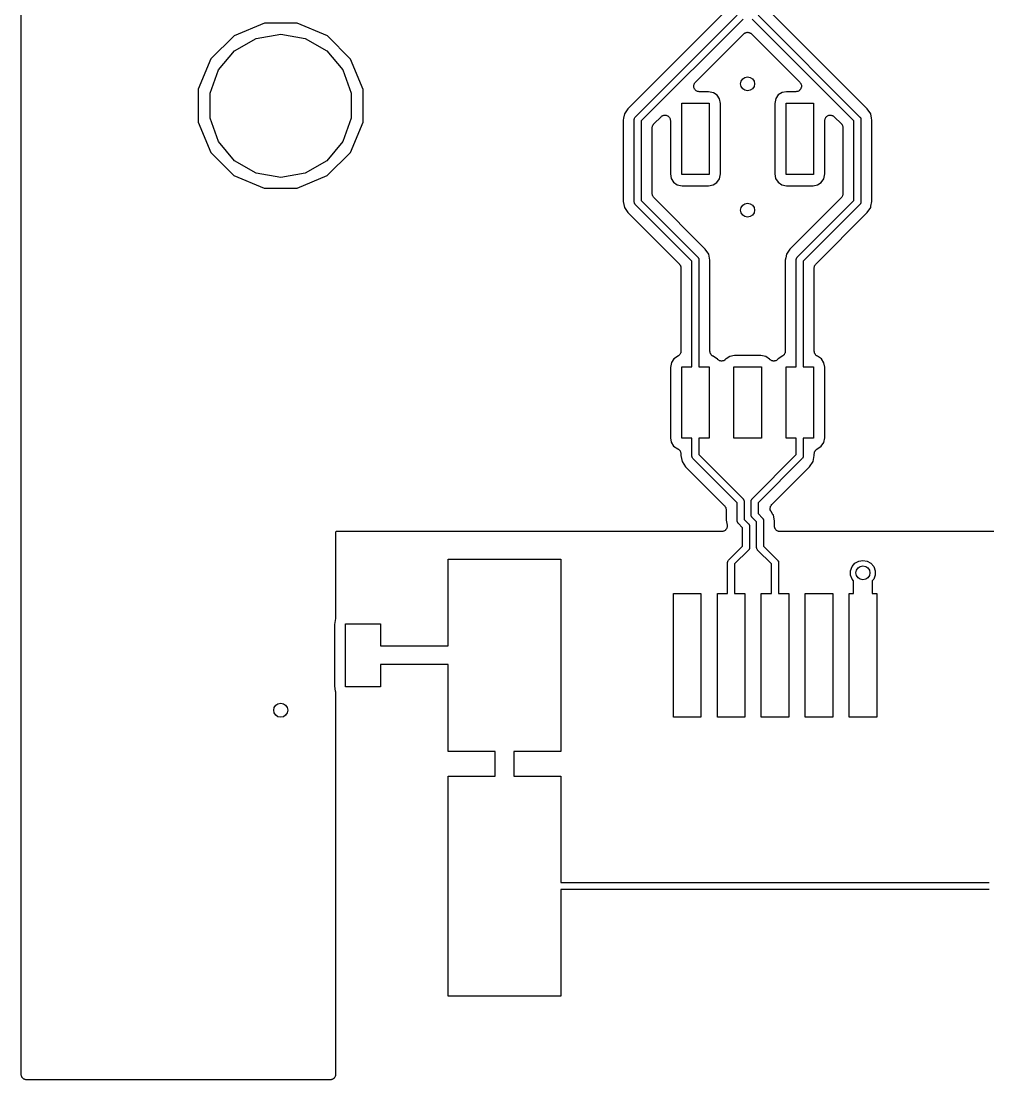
# Model space of a CAD drawing. Extents: x 85 to 210, y -138 to -65.
# Drawn here: x 85.28 to 102.87, y -137.72 to -118.46 of the extents above; entities that cross this region are included whole.
import ezdxf

# ---------------------------------------------------------------- set-up
doc = ezdxf.new("R2010")
doc.units = 0
doc.header["$MEASUREMENT"] = 0
doc.layers.add('BLACK', color=7, linetype='CONTINUOUS')

msp = doc.modelspace()

# ---------------------------------------------------------------- linework, layer by layer
at = {"layer": 'Black'}
for p, q in [((85.275, -120.317), (85.275, -103.95)), ((98.0802, -118.297), (96.3206, -120.057)), ((96.4551, -120.205), (98.3095, -118.351)), ((98.4179, -118.422), (96.5635, -120.276)), ((100.436, -120.276), (98.5821, -118.422)), ((98.6905, -118.351), (100.545, -120.205)), ((100.679, -120.057), (98.9198, -118.297)), ((89.7029, -118.5), (89.1514, -118.728)), ((90.2997, -118.5), (89.7029, -118.5)), ((90.8508, -118.729), (90.2997, -118.5)), ((98.4828, -118.667), (98.4913, -118.664)), ((98.4913, -118.664), (98.5, -118.665)), ((98.5, -118.665), (98.5087, -118.664)), ((98.5087, -118.664), (98.5172, -118.667)), ((89.1514, -118.728), (88.7291, -119.149)), ((89.1612, -119), (89.5537, -118.774)), ((89.5537, -118.774), (90, -118.695)), ((90, -118.695), (90.4463, -118.774)), ((90.4463, -118.774), (90.8388, -119)), ((91.2724, -119.151), (90.8508, -118.729)), ((97.5492, -119.573), (98.4293, -118.693)), ((98.4293, -118.693), (98.4365, -118.688)), ((98.4365, -118.688), (98.4426, -118.682)), ((98.4426, -118.682), (98.4506, -118.678)), ((98.4506, -118.678), (98.4577, -118.673)), ((98.4577, -118.673), (98.4662, -118.671)), ((98.4662, -118.671), (98.4741, -118.667)), ((98.4741, -118.667), (98.4828, -118.667)), ((98.5172, -118.667), (98.5259, -118.667)), ((98.5259, -118.667), (98.5338, -118.671)), ((98.5338, -118.671), (98.5423, -118.673)), ((98.5423, -118.673), (98.5494, -118.678)), ((98.5494, -118.678), (98.5574, -118.682)), ((98.5574, -118.682), (98.5635, -118.688)), ((98.5635, -118.688), (98.5707, -118.693)), ((98.5707, -118.693), (99.4508, -119.573)), ((88.8699, -119.348), (89.1612, -119)), ((90.8388, -119), (91.1301, -119.348)), ((88.7291, -119.149), (88.5003, -119.7)), ((91.5003, -119.703), (91.2724, -119.151)), ((88.7149, -119.773), (88.8699, -119.348)), ((91.1301, -119.348), (91.2851, -119.773)), ((97.5215, -119.627), (97.5259, -119.614)), ((97.5215, -119.631), (97.5215, -119.627)), ((97.5259, -119.614), (97.5293, -119.602)), ((97.5293, -119.602), (97.5318, -119.598)), ((97.5318, -119.598), (97.5333, -119.594)), ((97.5333, -119.594), (97.5417, -119.584)), ((97.5417, -119.584), (97.5492, -119.573)), ((99.4508, -119.573), (99.4583, -119.584)), ((99.4583, -119.584), (99.4667, -119.594)), ((99.4667, -119.594), (99.4682, -119.598)), ((99.4682, -119.598), (99.4707, -119.602)), ((99.4707, -119.602), (99.4741, -119.614)), ((99.4741, -119.614), (99.4785, -119.627)), ((99.4785, -119.627), (99.4785, -119.631)), ((88.5003, -119.7), (88.4997, -120.297)), ((88.7149, -120.227), (88.7149, -119.773)), ((91.2851, -119.773), (91.2851, -120.227)), ((91.4997, -120.3), (91.5003, -119.703)), ((97.5203, -119.635), (97.5215, -119.631)), ((97.5215, -119.648), (97.5203, -119.635)), ((97.5215, -119.661), (97.5215, -119.648)), ((97.523, -119.666), (97.5215, -119.661)), ((97.5233, -119.67), (97.523, -119.666)), ((97.5289, -119.682), (97.5233, -119.67)), ((97.5333, -119.694), (97.5289, -119.682)), ((97.5362, -119.697), (97.5333, -119.694)), ((97.538, -119.701), (97.5362, -119.697)), ((97.5473, -119.711), (97.538, -119.701)), ((97.5557, -119.721), (97.5473, -119.711)), ((97.5595, -119.723), (97.5557, -119.721)), ((97.5626, -119.726), (97.5595, -119.723)), ((97.5744, -119.732), (97.5626, -119.726)), ((97.5857, -119.738), (97.5744, -119.732)), ((97.5901, -119.739), (97.5857, -119.738)), ((97.5941, -119.741), (97.5901, -119.739)), ((97.6071, -119.742), (97.5941, -119.741)), ((97.6199, -119.744), (97.6071, -119.742)), ((97.79, -119.744), (97.6199, -119.744)), ((97.8793, -119.762), (97.79, -119.744)), ((97.9461, -119.808), (97.8793, -119.762)), ((97.9903, -119.877), (97.9461, -119.808)), ((99.0579, -119.804), (99.0122, -119.871)), ((99.1265, -119.76), (99.0579, -119.804)), ((99.2093, -119.744), (99.1265, -119.76)), ((99.3801, -119.744), (99.2093, -119.744)), ((99.3929, -119.742), (99.3801, -119.744)), ((99.4059, -119.741), (99.3929, -119.742)), ((99.4099, -119.739), (99.4059, -119.741)), ((99.4143, -119.738), (99.4099, -119.739)), ((99.4256, -119.732), (99.4143, -119.738)), ((99.4374, -119.726), (99.4256, -119.732)), ((99.4405, -119.723), (99.4374, -119.726)), ((99.4443, -119.721), (99.4405, -119.723)), ((99.4527, -119.711), (99.4443, -119.721)), ((99.462, -119.701), (99.4527, -119.711)), ((99.4638, -119.697), (99.462, -119.701)), ((99.4667, -119.694), (99.4638, -119.697)), ((99.4711, -119.682), (99.4667, -119.694)), ((99.4766, -119.67), (99.4711, -119.682)), ((99.477, -119.666), (99.4766, -119.67)), ((99.4785, -119.661), (99.477, -119.666)), ((99.4785, -119.631), (99.4797, -119.635)), ((99.4797, -119.635), (99.4785, -119.648)), ((99.4785, -119.648), (99.4785, -119.661)), ((97.3, -121.25), (97.3, -119.95)), ((97.3, -119.95), (97.8, -119.95)), ((97.8, -119.95), (97.8, -121.25)), ((98.0059, -119.959), (97.9903, -119.877)), ((98.0059, -121.24), (98.0059, -119.959)), ((99.0122, -119.871), (98.9941, -119.96)), ((98.9941, -119.96), (98.9941, -121.241)), ((99.2, -121.25), (99.2, -119.95)), ((99.2, -119.95), (99.7, -119.95)), ((99.7, -119.95), (99.7, -121.25)), ((96.2584, -120.15), (96.2436, -120.224)), ((96.3206, -120.057), (96.2584, -120.15)), ((96.4514, -120.209), (96.4535, -120.207)), ((96.4535, -120.207), (96.4551, -120.205)), ((96.7928, -120.33), (96.9234, -120.199)), ((96.9234, -120.199), (96.9341, -120.192)), ((96.9341, -120.192), (96.9441, -120.183)), ((96.9441, -120.183), (96.9483, -120.182)), ((96.9483, -120.182), (96.9519, -120.179)), ((96.9519, -120.179), (96.9645, -120.176)), ((96.9645, -120.176), (96.9768, -120.171)), ((96.9768, -120.171), (96.9812, -120.171)), ((96.9812, -120.171), (96.9854, -120.17)), ((96.9854, -120.17), (96.9984, -120.171)), ((96.9984, -120.171), (97.0115, -120.171)), ((97.0115, -120.171), (97.0156, -120.173)), ((97.0156, -120.173), (97.02, -120.173)), ((97.02, -120.173), (97.0318, -120.179)), ((97.0318, -120.179), (97.0441, -120.183)), ((97.0441, -120.183), (97.0475, -120.186)), ((97.0475, -120.186), (97.0515, -120.188)), ((97.0515, -120.188), (97.0607, -120.197)), ((97.0607, -120.197), (97.0707, -120.206)), ((97.0707, -120.206), (97.0729, -120.209)), ((99.9271, -120.209), (99.9293, -120.206)), ((99.9293, -120.206), (99.9393, -120.197)), ((99.9393, -120.197), (99.9485, -120.188)), ((99.9485, -120.188), (99.9525, -120.186)), ((99.9525, -120.186), (99.9559, -120.183)), ((99.9559, -120.183), (99.9682, -120.179)), ((99.9682, -120.179), (99.98, -120.173)), ((99.98, -120.173), (99.9844, -120.173)), ((99.9844, -120.173), (99.9885, -120.171)), ((99.9885, -120.171), (100.002, -120.171)), ((100.002, -120.171), (100.015, -120.17)), ((100.015, -120.17), (100.019, -120.171)), ((100.019, -120.171), (100.023, -120.171)), ((100.023, -120.171), (100.036, -120.176)), ((100.036, -120.176), (100.048, -120.179)), ((100.048, -120.179), (100.052, -120.182)), ((100.052, -120.182), (100.056, -120.183)), ((100.056, -120.183), (100.066, -120.192)), ((100.066, -120.192), (100.077, -120.199)), ((100.077, -120.199), (100.207, -120.33)), ((100.545, -120.205), (100.547, -120.207)), ((100.547, -120.207), (100.549, -120.209)), ((100.742, -120.15), (100.679, -120.057)), ((100.756, -120.224), (100.742, -120.15)), ((85.275, -137.625), (85.275, -120.317)), ((88.4997, -120.297), (88.7276, -120.849)), ((88.8699, -120.652), (88.7149, -120.227)), ((91.2851, -120.227), (91.1301, -120.652)), ((91.2709, -120.851), (91.4997, -120.3)), ((96.2436, -120.224), (96.2365, -120.26)), ((96.2365, -120.26), (96.2365, -121.74)), ((96.2436, -120.224), (96.2436, -120.224)), ((96.4365, -120.25), (96.437, -120.247)), ((96.4365, -121.75), (96.4365, -120.25)), ((96.4367, -120.244), (96.4389, -120.236)), ((96.437, -120.247), (96.4367, -120.244)), ((96.4389, -120.236), (96.4403, -120.228)), ((96.4403, -120.228), (96.4417, -120.226)), ((96.4417, -120.226), (96.4424, -120.223)), ((96.4424, -120.223), (96.4472, -120.216)), ((96.4472, -120.216), (96.4514, -120.209)), ((96.5635, -120.276), (96.5635, -121.724)), ((96.7635, -120.401), (96.7643, -120.396)), ((96.7639, -120.392), (96.7673, -120.379)), ((96.7643, -120.396), (96.7639, -120.392)), ((96.7673, -120.379), (96.7695, -120.366)), ((96.7695, -120.366), (96.7717, -120.363)), ((96.7717, -120.363), (96.7729, -120.358)), ((96.7729, -120.358), (96.7804, -120.348)), ((96.7804, -120.348), (96.7869, -120.336)), ((96.7869, -120.336), (96.7903, -120.333)), ((96.7903, -120.333), (96.7928, -120.33)), ((97.0729, -120.209), (97.076, -120.213)), ((97.076, -120.213), (97.0816, -120.224)), ((97.0816, -120.224), (97.0881, -120.236)), ((97.0881, -120.236), (97.0889, -120.24)), ((97.0889, -120.24), (97.0907, -120.244)), ((97.0907, -120.244), (97.0919, -120.257)), ((97.0919, -120.257), (97.0941, -120.27)), ((97.0941, -120.27), (97.0941, -121.241)), ((99.9059, -120.27), (99.9081, -120.257)), ((99.9059, -121.24), (99.9059, -120.27)), ((99.9081, -120.257), (99.9093, -120.244)), ((99.9093, -120.244), (99.9111, -120.24)), ((99.9111, -120.24), (99.9119, -120.236)), ((99.9119, -120.236), (99.9184, -120.224)), ((99.9184, -120.224), (99.924, -120.213)), ((99.924, -120.213), (99.9271, -120.209)), ((100.207, -120.33), (100.21, -120.333)), ((100.21, -120.333), (100.213, -120.336)), ((100.213, -120.336), (100.22, -120.348)), ((100.22, -120.348), (100.227, -120.358)), ((100.227, -120.358), (100.228, -120.363)), ((100.228, -120.363), (100.23, -120.366)), ((100.23, -120.366), (100.233, -120.379)), ((100.233, -120.379), (100.236, -120.392)), ((100.236, -120.392), (100.236, -120.396)), ((100.236, -120.396), (100.236, -120.401)), ((100.436, -121.724), (100.436, -120.276)), ((100.549, -120.209), (100.553, -120.216)), ((100.553, -120.216), (100.558, -120.223)), ((100.558, -120.223), (100.558, -120.226)), ((100.558, -120.226), (100.56, -120.228)), ((100.56, -120.228), (100.561, -120.236)), ((100.561, -120.236), (100.563, -120.244)), ((100.563, -120.244), (100.563, -120.247)), ((100.563, -120.247), (100.563, -120.25)), ((100.563, -120.25), (100.563, -121.75)), ((100.763, -120.26), (100.756, -120.224)), ((100.756, -120.224), (100.756, -120.224)), ((100.763, -121.74), (100.763, -120.26)), ((96.7635, -121.599), (96.7635, -120.401)), ((100.236, -120.401), (100.236, -121.599)), ((89.1612, -121), (88.8699, -120.652)), ((91.1301, -120.652), (90.8388, -121)), ((88.7276, -120.849), (89.1492, -121.271)), ((90.8486, -121.272), (91.2709, -120.851)), ((89.5537, -121.226), (89.1612, -121)), ((90.8388, -121), (90.4463, -121.226)), ((89.1492, -121.271), (89.7003, -121.5)), ((90, -121.305), (89.5537, -121.226)), ((90.4463, -121.226), (90, -121.305)), ((90.2971, -121.5), (90.8486, -121.272)), ((97.0941, -121.241), (97.1097, -121.323)), ((97.1097, -121.323), (97.1539, -121.392)), ((97.8, -121.25), (97.3, -121.25)), ((97.9421, -121.396), (97.9878, -121.329)), ((97.9878, -121.329), (98.0059, -121.24)), ((98.9941, -121.241), (99.0097, -121.323)), ((99.0097, -121.323), (99.0539, -121.392)), ((99.7, -121.25), (99.2, -121.25)), ((99.8421, -121.396), (99.8878, -121.329)), ((99.8878, -121.329), (99.9059, -121.24)), ((89.7003, -121.5), (90.2971, -121.5)), ((97.1539, -121.392), (97.2207, -121.438)), ((97.2207, -121.438), (97.31, -121.456)), ((97.31, -121.456), (97.7907, -121.456)), ((97.7907, -121.456), (97.8735, -121.44)), ((97.8735, -121.44), (97.9421, -121.396)), ((99.0539, -121.392), (99.1207, -121.438)), ((99.1207, -121.438), (99.21, -121.456)), ((99.21, -121.456), (99.6907, -121.456)), ((99.6907, -121.456), (99.7735, -121.44)), ((99.7735, -121.44), (99.8421, -121.396)), ((96.2365, -121.74), (96.2584, -121.85)), ((96.5635, -121.724), (97.5949, -122.755)), ((96.7643, -121.604), (96.7635, -121.599)), ((96.7639, -121.608), (96.7643, -121.604)), ((96.7673, -121.621), (96.7639, -121.608)), ((96.7695, -121.634), (96.7673, -121.621)), ((96.7717, -121.637), (96.7695, -121.634)), ((96.7729, -121.642), (96.7717, -121.637)), ((96.7804, -121.652), (96.7729, -121.642)), ((96.7869, -121.664), (96.7804, -121.652)), ((96.7903, -121.667), (96.7869, -121.664)), ((96.7928, -121.67), (96.7903, -121.667)), ((97.7294, -122.607), (96.7928, -121.67)), ((100.207, -121.67), (99.2706, -122.607)), ((99.4051, -122.755), (100.436, -121.724)), ((100.21, -121.667), (100.207, -121.67)), ((100.213, -121.664), (100.21, -121.667)), ((100.22, -121.652), (100.213, -121.664)), ((100.227, -121.642), (100.22, -121.652)), ((100.228, -121.637), (100.227, -121.642)), ((100.23, -121.634), (100.228, -121.637)), ((100.233, -121.621), (100.23, -121.634)), ((100.236, -121.608), (100.233, -121.621)), ((100.236, -121.599), (100.236, -121.604)), ((100.236, -121.604), (100.236, -121.608)), ((100.746, -121.828), (100.763, -121.74)), ((96.2584, -121.85), (96.3206, -121.943)), ((96.437, -121.753), (96.4365, -121.75)), ((96.4367, -121.756), (96.437, -121.753)), ((96.4389, -121.764), (96.4367, -121.756)), ((96.4403, -121.772), (96.4389, -121.764)), ((96.4417, -121.774), (96.4403, -121.772)), ((96.4424, -121.777), (96.4417, -121.774)), ((96.4472, -121.784), (96.4424, -121.777)), ((96.4514, -121.791), (96.4472, -121.784)), ((96.4535, -121.793), (96.4514, -121.791)), ((96.4551, -121.795), (96.4535, -121.793)), ((97.4865, -122.826), (96.4551, -121.795)), ((100.545, -121.795), (99.5135, -122.826)), ((100.547, -121.793), (100.545, -121.795)), ((100.549, -121.791), (100.547, -121.793)), ((100.553, -121.784), (100.549, -121.791)), ((100.558, -121.777), (100.553, -121.784)), ((100.56, -121.772), (100.558, -121.774)), ((100.558, -121.774), (100.558, -121.777)), ((100.561, -121.764), (100.56, -121.772)), ((100.563, -121.756), (100.561, -121.764)), ((100.563, -121.75), (100.563, -121.753)), ((100.563, -121.753), (100.563, -121.756)), ((100.679, -121.943), (100.742, -121.85)), ((100.742, -121.85), (100.746, -121.828)), ((100.746, -121.828), (100.746, -121.828)), ((96.3206, -121.943), (97.2572, -122.88)), ((99.7428, -122.88), (100.679, -121.943)), ((97.7916, -122.7), (97.7294, -122.607)), ((97.8135, -122.81), (97.7916, -122.7)), ((99.2084, -122.7), (99.1945, -122.77)), ((99.2706, -122.607), (99.2084, -122.7)), ((97.2572, -122.88), (97.2597, -122.883)), ((97.2597, -122.883), (97.2631, -122.886)), ((97.2631, -122.886), (97.2696, -122.898)), ((97.2696, -122.898), (97.2771, -122.908)), ((97.4865, -124.75), (97.4865, -122.826)), ((97.5949, -122.755), (97.5965, -122.757)), ((97.5965, -122.757), (97.5986, -122.759)), ((97.5986, -122.759), (97.6028, -122.766)), ((97.6028, -122.766), (97.6075, -122.773)), ((97.6075, -122.773), (97.6083, -122.776)), ((97.6083, -122.776), (97.6097, -122.778)), ((97.6097, -122.778), (97.6111, -122.786)), ((97.6111, -122.786), (97.6133, -122.794)), ((97.6133, -122.794), (97.613, -122.797)), ((97.613, -122.797), (97.6135, -122.8)), ((97.6135, -122.8), (97.6135, -124.75)), ((97.8135, -124.467), (97.8135, -122.81)), ((99.1945, -122.77), (99.1865, -122.81)), ((99.1865, -122.81), (99.1865, -124.467)), ((99.1945, -122.77), (99.1945, -122.77)), ((99.3865, -122.8), (99.387, -122.797)), ((99.3865, -124.5), (99.3865, -122.8)), ((99.3867, -122.794), (99.3889, -122.786)), ((99.387, -122.797), (99.3867, -122.794)), ((99.3889, -122.786), (99.3903, -122.778)), ((99.3903, -122.778), (99.3917, -122.776)), ((99.3917, -122.776), (99.3924, -122.773)), ((99.3924, -122.773), (99.3972, -122.766)), ((99.3972, -122.766), (99.4014, -122.759)), ((99.4014, -122.759), (99.4035, -122.757)), ((99.4035, -122.757), (99.4051, -122.755)), ((99.5135, -122.826), (99.5135, -124.5)), ((99.7229, -122.908), (99.7304, -122.898)), ((99.7304, -122.898), (99.7369, -122.886)), ((99.7369, -122.886), (99.7403, -122.883)), ((99.7403, -122.883), (99.7428, -122.88)), ((97.2771, -122.908), (97.2783, -122.913)), ((97.2783, -122.913), (97.2805, -122.916)), ((97.2805, -122.916), (97.2827, -122.929)), ((97.2827, -122.929), (97.2861, -122.942)), ((97.2861, -122.942), (97.2857, -122.946)), ((97.2857, -122.946), (97.2865, -122.951)), ((97.2865, -122.951), (97.2865, -124.467)), ((99.7135, -122.951), (99.7143, -122.946)), ((99.7135, -124.467), (99.7135, -122.951)), ((99.7139, -122.942), (99.7173, -122.929)), ((99.7143, -122.946), (99.7139, -122.942)), ((99.7173, -122.929), (99.7195, -122.916)), ((99.7195, -122.916), (99.7217, -122.913)), ((99.7217, -122.913), (99.7229, -122.908)), ((97.1579, -124.604), (97.1122, -124.671)), ((97.2406, -124.551), (97.1579, -124.604)), ((97.2516, -124.54), (97.2406, -124.551)), ((97.2631, -124.531), (97.2516, -124.54)), ((97.2643, -124.529), (97.2631, -124.531)), ((97.2661, -124.527), (97.2643, -124.529)), ((97.273, -124.514), (97.2661, -124.527)), ((97.2805, -124.501), (97.273, -124.514)), ((97.2809, -124.498), (97.2805, -124.501)), ((97.282, -124.496), (97.2809, -124.498)), ((97.2839, -124.481), (97.282, -124.496)), ((97.2865, -124.467), (97.2839, -124.481)), ((97.8163, -124.483), (97.8135, -124.467)), ((97.8187, -124.499), (97.8163, -124.483)), ((97.8193, -124.5), (97.8187, -124.499)), ((97.8195, -124.501), (97.8193, -124.5)), ((97.8276, -124.515), (97.8195, -124.501)), ((97.8353, -124.529), (97.8276, -124.515)), ((97.8363, -124.53), (97.8353, -124.529)), ((97.8369, -124.531), (97.8363, -124.53)), ((97.8493, -124.542), (97.8369, -124.531)), ((97.8613, -124.552), (97.8493, -124.542)), ((97.8625, -124.553), (97.8613, -124.552)), ((97.8635, -124.554), (97.8625, -124.553)), ((97.8707, -124.556), (97.8635, -124.554)), ((97.9505, -124.611), (97.8707, -124.556)), ((97.9559, -124.618), (97.9505, -124.611)), ((97.961, -124.622), (97.9559, -124.618)), ((97.9652, -124.626), (97.961, -124.622)), ((97.9752, -124.632), (97.9652, -124.626)), ((97.9845, -124.638), (97.9752, -124.632)), ((97.9906, -124.639), (97.9845, -124.638)), ((98.0739, -124.633), (98.0644, -124.639)), ((98.084, -124.628), (98.0739, -124.633)), ((98.0884, -124.624), (98.084, -124.628)), ((98.0936, -124.62), (98.0884, -124.624)), ((98.1005, -124.611), (98.0936, -124.62)), ((98.1073, -124.604), (98.1005, -124.611)), ((98.1765, -124.56), (98.1073, -124.604)), ((98.2593, -124.544), (98.1765, -124.56)), ((98.74, -124.544), (98.2593, -124.544)), ((98.8293, -124.562), (98.74, -124.544)), ((98.9005, -124.611), (98.8293, -124.562)), ((98.9059, -124.618), (98.9005, -124.611)), ((98.911, -124.622), (98.9059, -124.618)), ((98.9152, -124.626), (98.911, -124.622)), ((98.9252, -124.632), (98.9152, -124.626)), ((98.9345, -124.638), (98.9252, -124.632)), ((98.9406, -124.639), (98.9345, -124.638)), ((99.0239, -124.633), (99.0144, -124.639)), ((99.034, -124.628), (99.0239, -124.633)), ((99.0384, -124.624), (99.034, -124.628)), ((99.0436, -124.62), (99.0384, -124.624)), ((99.0505, -124.611), (99.0436, -124.62)), ((99.0573, -124.604), (99.0505, -124.611)), ((99.1406, -124.551), (99.0573, -124.604)), ((99.1516, -124.54), (99.1406, -124.551)), ((99.1631, -124.531), (99.1516, -124.54)), ((99.1643, -124.529), (99.1631, -124.531)), ((99.1661, -124.527), (99.1643, -124.529)), ((99.173, -124.514), (99.1661, -124.527)), ((99.1805, -124.501), (99.173, -124.514)), ((99.1809, -124.498), (99.1805, -124.501)), ((99.182, -124.496), (99.1809, -124.498)), ((99.1839, -124.481), (99.182, -124.496)), ((99.1865, -124.467), (99.1839, -124.481)), ((99.3865, -124.75), (99.3865, -124.5)), ((99.5135, -124.5), (99.5135, -124.75)), ((99.7163, -124.483), (99.7135, -124.467)), ((99.7187, -124.499), (99.7163, -124.483)), ((99.7193, -124.5), (99.7187, -124.499)), ((99.7195, -124.501), (99.7193, -124.5)), ((99.7276, -124.515), (99.7195, -124.501)), ((99.7353, -124.529), (99.7276, -124.515)), ((99.7363, -124.53), (99.7353, -124.529)), ((99.7369, -124.531), (99.7363, -124.53)), ((99.7493, -124.542), (99.7369, -124.531)), ((99.7613, -124.552), (99.7493, -124.542)), ((99.7625, -124.553), (99.7613, -124.552)), ((99.7635, -124.554), (99.7625, -124.553)), ((99.7707, -124.556), (99.7635, -124.554)), ((99.8461, -124.608), (99.7707, -124.556)), ((99.8903, -124.677), (99.8461, -124.608)), ((97.1122, -124.671), (97.0941, -124.76)), ((97.0941, -124.76), (97.0941, -126.041)), ((97.3, -126.05), (97.3, -124.75)), ((97.3, -124.75), (97.4865, -124.75)), ((97.6135, -124.75), (97.8, -124.75)), ((97.8, -124.75), (97.8, -126.05)), ((97.9961, -124.642), (97.9906, -124.639)), ((98.0073, -124.644), (97.9961, -124.642)), ((98.0182, -124.647), (98.0073, -124.644)), ((98.0244, -124.646), (98.0182, -124.647)), ((98.0306, -124.647), (98.0244, -124.646)), ((98.0415, -124.644), (98.0306, -124.647)), ((98.0527, -124.643), (98.0415, -124.644)), ((98.0584, -124.64), (98.0527, -124.643)), ((98.0644, -124.639), (98.0584, -124.64)), ((98.25, -126.05), (98.25, -124.75)), ((98.25, -124.75), (98.75, -124.75)), ((98.75, -124.75), (98.75, -126.05)), ((98.9461, -124.642), (98.9406, -124.639)), ((98.9573, -124.644), (98.9461, -124.642)), ((98.9682, -124.647), (98.9573, -124.644)), ((98.9744, -124.646), (98.9682, -124.647)), ((98.9806, -124.647), (98.9744, -124.646)), ((98.9915, -124.644), (98.9806, -124.647)), ((99.0027, -124.643), (98.9915, -124.644)), ((99.0084, -124.64), (99.0027, -124.643)), ((99.0144, -124.639), (99.0084, -124.64)), ((99.2, -126.05), (99.2, -124.75)), ((99.2, -124.75), (99.3865, -124.75)), ((99.5135, -124.75), (99.7, -124.75)), ((99.7, -124.75), (99.7, -126.05)), ((99.9059, -124.759), (99.8903, -124.677)), ((99.9059, -126.04), (99.9059, -124.759)), ((97.0941, -126.041), (97.1097, -126.123)), ((97.1097, -126.123), (97.1539, -126.192)), ((97.4865, -126.05), (97.3, -126.05)), ((97.4865, -126.375), (97.4865, -126.05)), ((97.8, -126.05), (97.6135, -126.05)), ((97.6135, -126.05), (97.6135, -126.349)), ((98.75, -126.05), (98.25, -126.05)), ((99.3865, -126.05), (99.2, -126.05)), ((99.3865, -126.349), (99.3865, -126.05)), ((99.7, -126.05), (99.5135, -126.05)), ((99.5135, -126.05), (99.5135, -126.375)), ((99.8421, -126.196), (99.8878, -126.129)), ((99.8878, -126.129), (99.9059, -126.04)), ((97.1539, -126.192), (97.2293, -126.244)), ((97.2293, -126.244), (97.2365, -126.246)), ((97.2365, -126.246), (97.2375, -126.247)), ((97.2375, -126.247), (97.2387, -126.248)), ((97.2387, -126.248), (97.2507, -126.258)), ((97.2507, -126.258), (97.2631, -126.269)), ((97.2631, -126.269), (97.2637, -126.27)), ((97.2637, -126.27), (97.2647, -126.271)), ((97.2647, -126.271), (97.2724, -126.285)), ((97.2724, -126.285), (97.2805, -126.299)), ((97.2805, -126.299), (97.2807, -126.3)), ((97.2807, -126.3), (97.2813, -126.301)), ((97.2813, -126.301), (97.2837, -126.317)), ((97.2837, -126.317), (97.2865, -126.333)), ((97.2865, -126.333), (97.2865, -126.365)), ((97.2865, -126.365), (97.3084, -126.475)), ((97.6135, -126.349), (98.4179, -127.153)), ((98.5821, -127.153), (99.3865, -126.349)), ((99.6916, -126.475), (99.7135, -126.365)), ((99.7135, -126.333), (99.7161, -126.319)), ((99.7135, -126.365), (99.7135, -126.333)), ((99.7161, -126.319), (99.718, -126.304)), ((99.718, -126.304), (99.7191, -126.302)), ((99.7191, -126.302), (99.7195, -126.299)), ((99.7195, -126.299), (99.727, -126.286)), ((99.727, -126.286), (99.7339, -126.273)), ((99.7339, -126.273), (99.7357, -126.271)), ((99.7357, -126.271), (99.7369, -126.269)), ((99.7369, -126.269), (99.7484, -126.26)), ((99.7484, -126.26), (99.7594, -126.249)), ((99.7594, -126.249), (99.8421, -126.196)), ((97.3084, -126.475), (97.3706, -126.568)), ((97.487, -126.378), (97.4865, -126.375)), ((97.4867, -126.381), (97.487, -126.378)), ((97.4889, -126.389), (97.4867, -126.381)), ((97.4903, -126.397), (97.4889, -126.389)), ((97.4917, -126.399), (97.4903, -126.397)), ((97.4924, -126.402), (97.4917, -126.399)), ((97.4972, -126.409), (97.4924, -126.402)), ((97.5014, -126.416), (97.4972, -126.409)), ((97.5035, -126.418), (97.5014, -126.416)), ((97.5051, -126.42), (97.5035, -126.418)), ((98.3095, -127.224), (97.5051, -126.42)), ((99.4949, -126.42), (98.6905, -127.224)), ((99.4965, -126.418), (99.4949, -126.42)), ((99.4986, -126.416), (99.4965, -126.418)), ((99.5028, -126.409), (99.4986, -126.416)), ((99.5075, -126.402), (99.5028, -126.409)), ((99.5083, -126.399), (99.5075, -126.402)), ((99.5097, -126.397), (99.5083, -126.399)), ((99.5111, -126.389), (99.5097, -126.397)), ((99.5133, -126.381), (99.5111, -126.389)), ((99.5135, -126.375), (99.513, -126.378)), ((99.513, -126.378), (99.5133, -126.381)), ((99.6294, -126.568), (99.6916, -126.475)), ((97.3706, -126.568), (98.0802, -127.278)), ((98.9392, -127.258), (99.6294, -126.568)), ((98.0802, -127.278), (98.0827, -127.281)), ((98.0827, -127.281), (98.0861, -127.284)), ((98.0861, -127.284), (98.0926, -127.296)), ((98.0926, -127.296), (98.1001, -127.306)), ((98.1001, -127.306), (98.1013, -127.311)), ((98.1013, -127.311), (98.1035, -127.314)), ((98.1035, -127.314), (98.1057, -127.327)), ((98.1057, -127.327), (98.1091, -127.34)), ((98.3095, -127.553), (98.3095, -127.224)), ((98.4179, -127.153), (98.4195, -127.155)), ((98.4195, -127.155), (98.4216, -127.157)), ((98.4216, -127.157), (98.4258, -127.164)), ((98.4258, -127.164), (98.4305, -127.171)), ((98.4305, -127.171), (98.4313, -127.174)), ((98.4313, -127.174), (98.4327, -127.176)), ((98.4327, -127.176), (98.4341, -127.184)), ((98.4341, -127.184), (98.4363, -127.192)), ((98.4363, -127.192), (98.436, -127.195)), ((98.436, -127.195), (98.4365, -127.198)), ((98.4365, -127.198), (98.4365, -127.526)), ((98.5635, -127.198), (98.564, -127.195)), ((98.5635, -127.447), (98.5635, -127.198)), ((98.5637, -127.192), (98.5659, -127.184)), ((98.564, -127.195), (98.5637, -127.192)), ((98.5659, -127.184), (98.5673, -127.176)), ((98.5673, -127.176), (98.5687, -127.174)), ((98.5687, -127.174), (98.5694, -127.171)), ((98.5694, -127.171), (98.5742, -127.164)), ((98.5742, -127.164), (98.5784, -127.157)), ((98.5784, -127.157), (98.5805, -127.155)), ((98.5805, -127.155), (98.5821, -127.153)), ((98.6905, -127.224), (98.6905, -127.421)), ((98.9103, -127.32), (98.9106, -127.319)), ((98.9117, -127.337), (98.9103, -127.32)), ((98.9105, -127.318), (98.9151, -127.303)), ((98.9106, -127.319), (98.9105, -127.318)), ((98.9151, -127.303), (98.9193, -127.287)), ((98.9193, -127.287), (98.9199, -127.286)), ((98.9199, -127.286), (98.9202, -127.285)), ((98.9202, -127.285), (98.9299, -127.272)), ((98.9299, -127.272), (98.9392, -127.258)), ((98.1091, -127.34), (98.1087, -127.344)), ((98.1087, -127.344), (98.1095, -127.349)), ((98.1095, -127.349), (98.1095, -127.543)), ((98.4365, -127.526), (98.5179, -127.608)), ((98.564, -127.45), (98.5635, -127.447)), ((98.5637, -127.453), (98.564, -127.45)), ((98.5659, -127.461), (98.5637, -127.453)), ((98.5673, -127.469), (98.5659, -127.461)), ((98.5687, -127.472), (98.5673, -127.469)), ((98.5694, -127.474), (98.5687, -127.472)), ((98.5742, -127.481), (98.5694, -127.474)), ((98.5784, -127.488), (98.5742, -127.481)), ((98.5805, -127.49), (98.5784, -127.488)), ((98.5821, -127.492), (98.5805, -127.49)), ((98.6634, -127.574), (98.5821, -127.492)), ((98.6905, -127.421), (98.7719, -127.502)), ((98.7719, -127.502), (98.7735, -127.505)), ((98.7735, -127.505), (98.7756, -127.507)), ((98.7756, -127.507), (98.7797, -127.514)), ((98.7797, -127.514), (98.7845, -127.521)), ((98.7845, -127.521), (98.7852, -127.523)), ((98.7852, -127.523), (98.7866, -127.526)), ((98.7866, -127.526), (98.7881, -127.534)), ((98.9128, -127.353), (98.9117, -127.337)), ((98.9132, -127.354), (98.9128, -127.353)), ((98.9133, -127.355), (98.9132, -127.354)), ((98.9202, -127.37), (98.9133, -127.355)), ((98.9268, -127.385), (98.9202, -127.37)), ((98.9608, -127.436), (98.9268, -127.385)), ((98.9686, -127.447), (98.9608, -127.436)), ((98.9608, -127.436), (98.9608, -127.436)), ((98.9904, -127.557), (98.9686, -127.447)), ((98.105, -127.712), (98.0948, -127.725)), ((98.1155, -127.7), (98.105, -127.712)), ((98.1095, -127.543), (98.127, -127.63)), ((98.1159, -127.699), (98.1155, -127.7)), ((98.1165, -127.698), (98.1159, -127.699)), ((98.1218, -127.683), (98.1165, -127.698)), ((98.1274, -127.667), (98.1218, -127.683)), ((98.127, -127.63), (98.127, -127.632)), ((98.127, -127.632), (98.1274, -127.633)), ((98.1274, -127.633), (98.1274, -127.649)), ((98.1274, -127.649), (98.1277, -127.665)), ((98.1277, -127.665), (98.1274, -127.666)), ((98.1274, -127.666), (98.1274, -127.667)), ((98.31, -127.555), (98.3095, -127.553)), ((98.3097, -127.558), (98.31, -127.555)), ((98.3119, -127.566), (98.3097, -127.558)), ((98.3133, -127.574), (98.3119, -127.566)), ((98.3147, -127.577), (98.3133, -127.574)), ((98.3154, -127.579), (98.3147, -127.577)), ((98.3202, -127.586), (98.3154, -127.579)), ((98.3244, -127.593), (98.3202, -127.586)), ((98.3265, -127.595), (98.3244, -127.593)), ((98.3281, -127.598), (98.3265, -127.595)), ((98.4094, -127.679), (98.3281, -127.598)), ((98.4094, -128.012), (98.4094, -127.679)), ((98.5179, -127.608), (98.5195, -127.61)), ((98.5195, -127.61), (98.5216, -127.612)), ((98.5216, -127.612), (98.5257, -127.619)), ((98.5257, -127.619), (98.5305, -127.626)), ((98.5305, -127.626), (98.5312, -127.628)), ((98.5312, -127.628), (98.5326, -127.631)), ((98.5326, -127.631), (98.5341, -127.639)), ((98.5341, -127.639), (98.5362, -127.647)), ((98.5362, -127.647), (98.536, -127.65)), ((98.536, -127.65), (98.5365, -127.653)), ((98.5365, -127.653), (98.5365, -128.039)), ((98.6634, -128.039), (98.6634, -127.574)), ((98.7881, -127.534), (98.7902, -127.542)), ((98.7902, -127.542), (98.79, -127.545)), ((98.79, -127.545), (98.7904, -127.547)), ((98.7904, -127.547), (98.7904, -128.012)), ((98.9904, -127.65), (98.9904, -127.557)), ((98.992, -127.659), (98.9904, -127.65)), ((98.992, -127.667), (98.992, -127.659)), ((98.995, -127.676), (98.992, -127.667)), ((98.9965, -127.684), (98.995, -127.676)), ((99.0009, -127.692), (98.9965, -127.684)), ((99.0038, -127.7), (99.0009, -127.692)), ((99.0095, -127.707), (99.0038, -127.7)), ((99.0138, -127.714), (99.0095, -127.707)), ((99.0205, -127.72), (99.0138, -127.714)), ((99.0262, -127.727), (99.0205, -127.72)), ((91.0017, -127.751), (91, -127.76)), ((91, -127.76), (91, -129.313)), ((91.0093, -127.75), (91.0017, -127.751)), ((98.0289, -127.75), (91.0093, -127.75)), ((98.03, -127.75), (98.0289, -127.75)), ((98.0311, -127.75), (98.03, -127.75)), ((98.047, -127.747), (98.0311, -127.75)), ((98.0631, -127.744), (98.047, -127.747)), ((98.064, -127.743), (98.0631, -127.744)), ((98.0651, -127.743), (98.064, -127.743)), ((98.0791, -127.735), (98.0651, -127.743)), ((98.0932, -127.727), (98.0791, -127.735)), ((98.0939, -127.726), (98.0932, -127.727)), ((98.0948, -127.725), (98.0939, -127.726)), ((99.0337, -127.731), (99.0262, -127.727)), ((99.0404, -127.737), (99.0337, -127.731)), ((99.0487, -127.74), (99.0404, -127.737)), ((99.0562, -127.744), (99.0487, -127.74)), ((99.0649, -127.745), (99.0562, -127.744)), ((99.0731, -127.748), (99.0649, -127.745)), ((99.0818, -127.748), (99.0731, -127.748)), ((99.0904, -127.75), (99.0818, -127.748)), ((107.24, -127.75), (99.0904, -127.75)), ((98.155, -128.267), (98.4094, -128.012)), ((98.5179, -128.084), (98.2634, -128.338)), ((98.5195, -128.081), (98.5179, -128.084)), ((98.5216, -128.079), (98.5195, -128.081)), ((98.5257, -128.072), (98.5216, -128.079)), ((98.5305, -128.065), (98.5257, -128.072)), ((98.5312, -128.063), (98.5305, -128.065)), ((98.5326, -128.06), (98.5312, -128.063)), ((98.5341, -128.052), (98.5326, -128.06)), ((98.5362, -128.044), (98.5341, -128.052)), ((98.5365, -128.039), (98.536, -128.041)), ((98.536, -128.041), (98.5362, -128.044)), ((98.6639, -128.041), (98.6634, -128.039)), ((98.6637, -128.044), (98.6639, -128.041)), ((98.6658, -128.052), (98.6637, -128.044)), ((98.6673, -128.06), (98.6658, -128.052)), ((98.6687, -128.063), (98.6673, -128.06)), ((98.6694, -128.065), (98.6687, -128.063)), ((98.6742, -128.072), (98.6694, -128.065)), ((98.6783, -128.079), (98.6742, -128.072)), ((98.6804, -128.081), (98.6783, -128.079)), ((98.682, -128.084), (98.6804, -128.081)), ((98.9365, -128.338), (98.682, -128.084)), ((98.7904, -128.012), (99.0449, -128.267)), ((93.05, -129.829), (93.05, -128.249)), ((93.05, -128.249), (95.0998, -128.249)), ((95.0998, -128.249), (95.0998, -131.75)), ((98.1366, -128.306), (98.1388, -128.298)), ((98.1388, -128.298), (98.1402, -128.29)), ((98.1402, -128.29), (98.1416, -128.288)), ((98.1416, -128.288), (98.1423, -128.285)), ((98.1423, -128.285), (98.1471, -128.278)), ((98.1471, -128.278), (98.1513, -128.271)), ((98.1513, -128.271), (98.1534, -128.269)), ((98.1534, -128.269), (98.155, -128.267)), ((99.0449, -128.267), (99.0465, -128.269)), ((99.0465, -128.269), (99.0486, -128.271)), ((99.0486, -128.271), (99.0528, -128.278)), ((99.0528, -128.278), (99.0575, -128.285)), ((99.0575, -128.285), (99.0583, -128.288)), ((99.0583, -128.288), (99.0597, -128.29)), ((99.0597, -128.29), (99.0611, -128.298)), ((99.0611, -128.298), (99.0633, -128.306)), ((100.454, -128.325), (100.522, -128.286)), ((100.522, -128.286), (100.6, -128.272)), ((100.6, -128.272), (100.678, -128.286)), ((100.678, -128.286), (100.746, -128.325)), ((98.1364, -128.312), (98.1369, -128.309)), ((98.1364, -128.874), (98.1364, -128.312)), ((98.1369, -128.309), (98.1366, -128.306)), ((98.2634, -128.338), (98.2634, -128.874)), ((98.9365, -128.874), (98.9365, -128.338)), ((99.0633, -128.306), (99.063, -128.309)), ((99.063, -128.309), (99.0635, -128.312)), ((99.0635, -128.312), (99.0635, -128.874)), ((100.376, -128.46), (100.403, -128.386)), ((100.376, -128.54), (100.376, -128.46)), ((100.403, -128.386), (100.454, -128.325)), ((100.746, -128.325), (100.797, -128.386)), ((100.797, -128.386), (100.824, -128.46)), ((100.824, -128.46), (100.824, -128.54)), ((100.403, -128.614), (100.376, -128.54)), ((100.43, -128.647), (100.403, -128.614)), ((100.43, -128.874), (100.43, -128.647)), ((100.797, -128.614), (100.77, -128.646)), ((100.77, -128.646), (100.77, -128.874)), ((100.824, -128.54), (100.797, -128.614)), ((97.1496, -131.125), (97.1496, -128.874)), ((97.1496, -128.874), (97.65, -128.874)), ((97.65, -128.874), (97.65, -131.125)), ((97.9497, -131.125), (97.9497, -128.874)), ((97.9497, -128.874), (98.1364, -128.874)), ((98.2634, -128.874), (98.4501, -128.874)), ((98.4501, -128.874), (98.4501, -131.125)), ((98.7498, -131.125), (98.7498, -128.874)), ((98.7498, -128.874), (98.9365, -128.874)), ((99.0635, -128.874), (99.2502, -128.874)), ((99.2502, -128.874), (99.2502, -131.125)), ((99.5499, -131.125), (99.5499, -128.874)), ((99.5499, -128.874), (100.05, -128.874)), ((100.05, -128.874), (100.05, -131.125)), ((100.35, -131.125), (100.35, -128.874)), ((100.35, -128.874), (100.43, -128.874)), ((100.77, -128.874), (100.85, -128.874)), ((100.85, -128.874), (100.85, -131.125)), ((90.998, -129.333), (90.9766, -129.439)), ((90.9766, -129.439), (90.9766, -130.562)), ((90.9983, -129.323), (90.998, -129.333)), ((91, -129.313), (90.9983, -129.323)), ((91.1825, -130.571), (91.1825, -129.428)), ((91.1825, -129.428), (91.8175, -129.428)), ((91.8175, -129.428), (91.8175, -129.829)), ((91.8175, -129.829), (93.05, -129.829)), ((93.05, -130.169), (91.8175, -130.169)), ((91.8175, -130.169), (91.8175, -130.571)), ((93.05, -131.75), (93.05, -130.169)), ((90.9766, -130.562), (90.9934, -130.651)), ((91.8175, -130.571), (91.1825, -130.571)), ((90.9934, -130.651), (90.994, -130.652)), ((90.994, -130.652), (90.9951, -130.659)), ((90.9951, -130.659), (90.9975, -130.664)), ((90.9975, -130.664), (90.9981, -130.676)), ((90.9981, -130.676), (91, -130.686)), ((91, -130.686), (91, -137.625)), ((97.65, -131.125), (97.1496, -131.125)), ((98.4501, -131.125), (97.9497, -131.125)), ((99.2502, -131.125), (98.7498, -131.125)), ((100.05, -131.125), (99.5499, -131.125)), ((100.85, -131.125), (100.35, -131.125)), ((93.9049, -131.75), (93.05, -131.75)), ((93.9049, -131.86), (93.9049, -131.75)), ((95.0998, -131.75), (94.2449, -131.75)), ((94.2449, -131.75), (94.2449, -131.86)), ((93.9049, -132.2), (93.9049, -131.86)), ((94.2449, -131.86), (94.2449, -132.2)), ((93.05, -136.201), (93.05, -132.2)), ((93.05, -132.2), (93.9049, -132.2)), ((94.2449, -132.2), (95.0998, -132.2)), ((95.0998, -132.2), (95.0998, -134.137)), ((95.0998, -134.137), (95.2268, -134.137)), ((95.2268, -134.264), (95.0998, -134.264)), ((95.0998, -134.264), (95.0998, -136.201)), ((95.2268, -134.137), (102.9, -134.137)), ((102.9, -134.264), (95.2268, -134.264)), ((95.0998, -136.201), (93.05, -136.201)), ((85.2765, -137.634), (85.275, -137.625)), ((85.2765, -137.642), (85.2765, -137.634)), ((85.2795, -137.651), (85.2765, -137.642)), ((85.281, -137.659), (85.2795, -137.651)), ((85.2854, -137.667), (85.281, -137.659)), ((85.2884, -137.675), (85.2854, -137.667)), ((85.294, -137.682), (85.2884, -137.675)), ((85.2984, -137.689), (85.294, -137.682)), ((85.3051, -137.695), (85.2984, -137.689)), ((85.3107, -137.702), (85.3051, -137.695)), ((85.3183, -137.706), (85.3107, -137.702)), ((85.325, -137.712), (85.3183, -137.706)), ((85.3332, -137.715), (85.325, -137.712)), ((85.3408, -137.719), (85.3332, -137.715)), ((85.3494, -137.72), (85.3408, -137.719)), ((85.3576, -137.723), (85.3494, -137.72)), ((85.3664, -137.723), (85.3576, -137.723)), ((85.375, -137.725), (85.3664, -137.723)), ((90.9, -137.725), (85.375, -137.725)), ((90.9086, -137.723), (90.9, -137.725)), ((90.9174, -137.723), (90.9086, -137.723)), ((90.9256, -137.72), (90.9174, -137.723)), ((90.9342, -137.719), (90.9256, -137.72)), ((90.9418, -137.715), (90.9342, -137.719)), ((90.95, -137.712), (90.9418, -137.715)), ((90.9567, -137.706), (90.95, -137.712)), ((90.9643, -137.702), (90.9567, -137.706)), ((90.9699, -137.695), (90.9643, -137.702)), ((90.9766, -137.689), (90.9699, -137.695)), ((90.981, -137.682), (90.9766, -137.689)), ((90.9866, -137.675), (90.981, -137.682)), ((90.9896, -137.667), (90.9866, -137.675)), ((90.994, -137.659), (90.9896, -137.667)), ((90.9955, -137.651), (90.994, -137.659)), ((90.9985, -137.642), (90.9955, -137.651)), ((91, -137.625), (90.9985, -137.634)), ((90.9985, -137.634), (90.9985, -137.642))]:
    msp.add_line(p, q, dxfattribs=at)
for centre in [(98.5, -119.6), (98.5, -121.9), (100.6, -128.5), (90, -131)]:
    msp.add_circle(centre, 0.127, dxfattribs=at)

doc.saveas('drawing.dxf')
